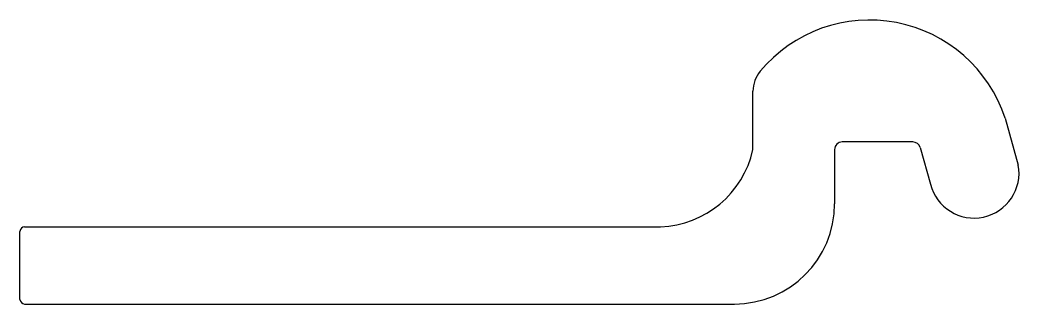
# Model space of a CAD drawing. Extents: x 2490.6 to 2555.4, y 1124.1 to 1142.5.
import ezdxf

# ---------------------------------------------------------------- set-up
doc = ezdxf.new("R2010")
doc.units = 0
doc.layers.get('0').update_dxf_attribs({"linetype": 'CONTINUOUS'})

msp = doc.modelspace()

# ---------------------------------------------------------------- linework, layer by layer
for p, q in [((2538.137, 1134.064), (2538.137, 1137.861)), ((2554.493, 1136.11), (2555.348, 1133.066)), ((2543.432, 1134.064), (2543.432, 1130.564)), ((2548.503, 1134.564), (2543.932, 1134.564)), ((2548.985, 1134.2), (2549.649, 1131.835)), ((2490.892, 1129.064), (2532.137, 1129.064)), ((2490.592, 1124.364), (2490.592, 1128.764)), ((2490.892, 1124.064), (2536.932, 1124.064))]:
    msp.add_line(p, q)
for centre, radius, start, end in [((2545.705, 1133.211), 9.254, 18.25321, 140.13676), ((2540.137, 1137.861), 2, 140.13676, 180), ((2531.896, 1135.454), 6.394, 272.16285, 347.4483), ((2543.932, 1134.064), 0.5, 90, 180), ((2548.503, 1134.064), 0.5, 15.68405, 90), ((2552.476, 1132.551), 2.917, 194.21647, 10.17388), ((2536.932, 1130.564), 6.5, 270, 360), ((2490.892, 1128.764), 0.3, 90, 180), ((2490.892, 1124.364), 0.3, 180, 270)]:
    msp.add_arc(centre, radius, start, end)

doc.saveas('drawing.dxf')
